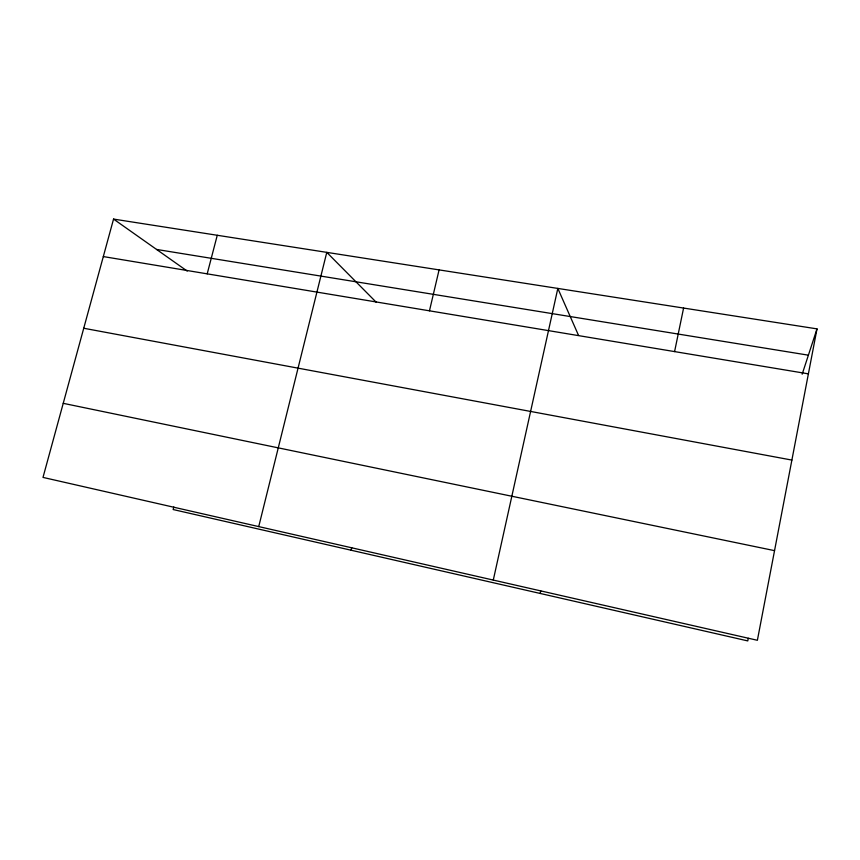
<?xml version="1.0" encoding="UTF-8"?>
<svg xmlns="http://www.w3.org/2000/svg" width="860" height="860" viewBox="0 0 860 860"><rect width="100%" height="100%" fill="white"/><g stroke="black" fill="none" stroke-linecap="round" stroke-linejoin="round"><path stroke-width="1.29" d="M817 328.875L757.38 640.291L43 477.408L113.552 219.085L817 328.875L802.165 374.229M748.275 638.281L747.77 640.915L173.15 509.539L173.817 506.981M674.584 351.6L683.592 308.052M540.188 593.454L540.746 590.852M493.285 580.081L557.828 288.423L578.511 335.335M429.462 310.825L439.084 269.889M351.106 550.228L351.719 547.648M258.731 526.6L326.779 252.367L376.228 302.236M207.196 273.846L217.268 235.275M156.563 249.443L808.4 355.18M103.318 256.57L808.389 373.853M83.732 328.251L791.888 460.079M63.231 403.329L774.548 550.647M113.552 219.085L187.222 271.083"/></g></svg>
